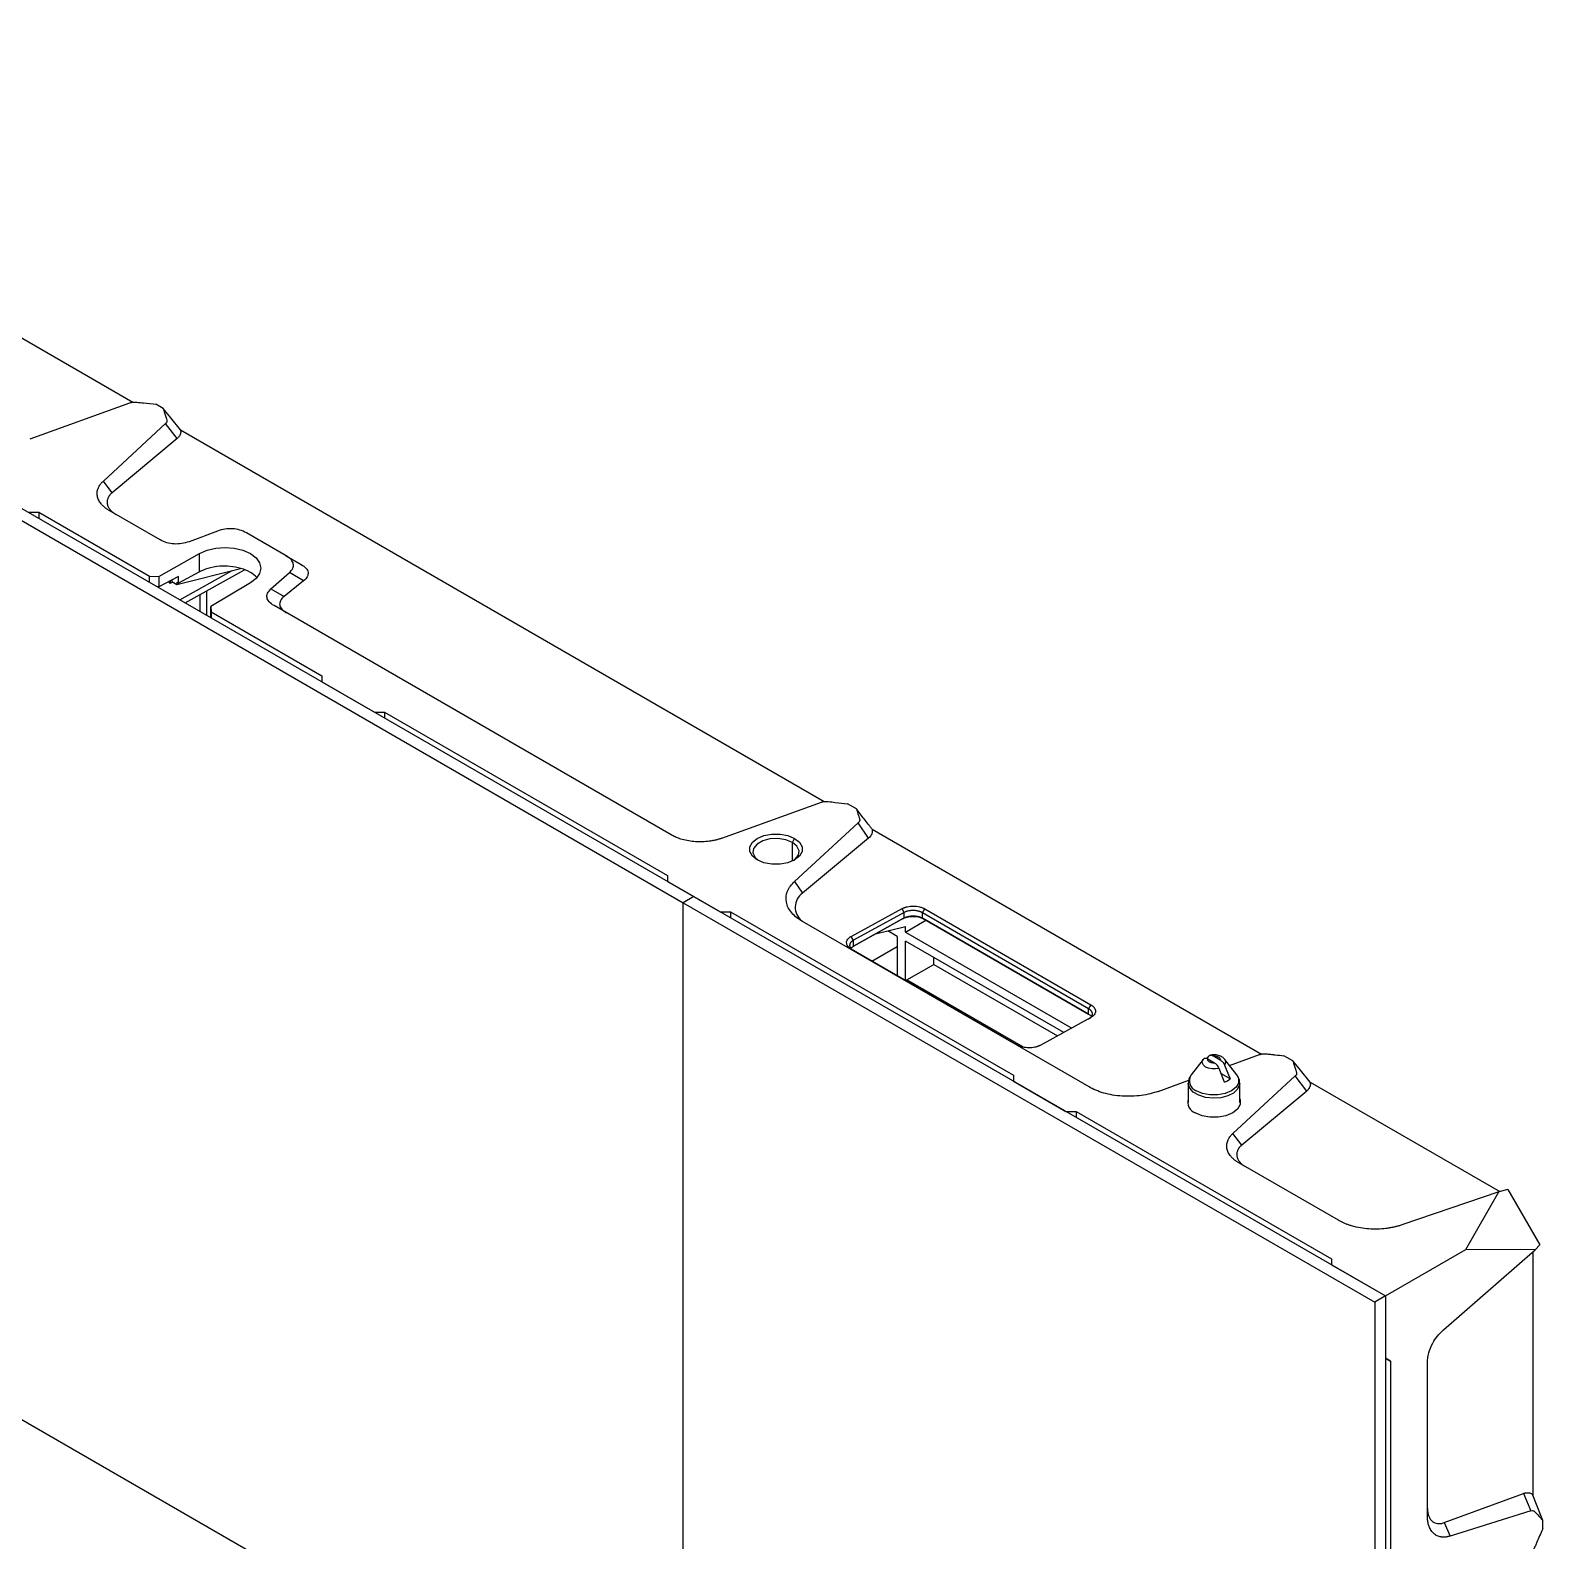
# Model space of a CAD drawing. Header units: millimetres. Extents: x 9226 to 36041, y 16031 to 21779.
# Drawn here: x 11084.9 to 11316.8, y 17580.6 to 17812.2 of the extents above; entities that cross this region are included whole.
import ezdxf

# ---------------------------------------------------------------- set-up
doc = ezdxf.new("R2010")
doc.units = ezdxf.units.MM

msp = doc.modelspace()

# ---------------------------------------------------------------- linework, layer by layer
at = {"color": 7, "linetype": 'Continuous', "lineweight": -3}
for p, q in [((11001.851, 17812.188), (11100.6, 17755.181)), ((11084.887, 17749.559), (11100.147, 17755.075)), ((11105.271, 17754.212), (11104.157, 17754.855)), ((11105.652, 17751.897), (11096.097, 17743.088)), ((11107.399, 17749.583), (11105.652, 17751.897)), ((11107.399, 17749.583), (11097.451, 17741.293)), ((11107.917, 17750.957), (11206.666, 17693.95)), ((11097.451, 17741.293), (11096.097, 17743.088)), ((11080.602, 17740.614), (11186.668, 17679.383)), ((11078.975, 17739.675), (11185.041, 17678.444)), ((11084.632, 17738.287), (11086.188, 17738.287)), ((11086.188, 17738.287), (11103.18, 17728.477)), ((11086.188, 17738.287), (11086.188, 17737.389)), ((11104.828, 17734.057), (11096.982, 17738.587)), ((11113.612, 17735.412), (11109.244, 17733.785)), ((11124.153, 17731.604), (11118.028, 17735.14)), ((11104.606, 17728.47), (11110.866, 17731.96)), ((11110.866, 17729.163), (11110.866, 17731.96)), ((11124.153, 17731.604), (11126.436, 17730.286)), ((11107.363, 17727.219), (11117.154, 17729.699)), ((11110.866, 17729.163), (11107.628, 17727.422)), ((11108.63, 17724.433), (11117.765, 17729.45)), ((11121.807, 17726.533), (11124.624, 17729.055)), ((11126.811, 17727.792), (11124.624, 17729.055)), ((11103.18, 17728.477), (11104.606, 17728.47)), ((11103.18, 17727.579), (11103.18, 17728.477)), ((11104.606, 17726.845), (11104.446, 17726.848)), ((11104.606, 17728.47), (11104.606, 17726.845)), ((11107.628, 17728.44), (11104.606, 17726.845)), ((11106.353, 17727.767), (11106.353, 17727.386)), ((11106.716, 17727.592), (11106.353, 17727.386)), ((11106.56, 17727.876), (11106.59, 17727.858)), ((11106.59, 17727.858), (11106.59, 17727.664)), ((11106.59, 17727.664), (11107.363, 17727.219)), ((11107.363, 17727.576), (11107.363, 17727.219)), ((11107.363, 17727.576), (11107.628, 17727.422)), ((11107.628, 17727.422), (11107.628, 17728.44)), ((11111.969, 17722.505), (11111.969, 17726.267)), ((11118.644, 17727.469), (11112.599, 17723.856)), ((11121.807, 17726.533), (11123.819, 17725.371)), ((11126.811, 17727.792), (11123.819, 17725.371)), ((11110.893, 17725.677), (11110.893, 17723.126)), ((11183.156, 17688.839), (11122.278, 17723.984)), ((11112.599, 17722.304), (11112.459, 17722.223)), ((11112.599, 17723.856), (11112.612, 17723.033)), ((11112.599, 17722.231), (11112.599, 17723.856)), ((11112.601, 17722.141), (11112.599, 17722.231)), ((11112.612, 17723.033), (11129.604, 17713.223)), ((11112.612, 17723.033), (11112.612, 17722.134)), ((11129.604, 17713.223), (11129.604, 17712.325)), ((11129.604, 17712.325), (11137.665, 17707.672)), ((11137.665, 17707.672), (11139.221, 17707.672)), ((11139.221, 17707.672), (11182.637, 17682.608)), ((11139.221, 17707.672), (11139.221, 17706.773)), ((11190.953, 17688.328), (11206.213, 17693.845)), ((11211.583, 17692.839), (11210.223, 17693.624)), ((11211.88, 17690.678), (11202.105, 17681.697)), ((11213.465, 17688.353), (11211.88, 17690.678)), ((11213.981, 17689.727), (11273.717, 17655.243)), ((11201.764, 17687.69), (11202.118, 17688.302)), ((11213.465, 17688.353), (11203.327, 17679.904)), ((11182.637, 17682.608), (11182.637, 17681.71)), ((11182.637, 17681.71), (11190.698, 17677.056)), ((11202.105, 17681.697), (11203.327, 17679.904)), ((11186.668, 17679.383), (11185.041, 17678.444)), ((11185.041, 17678.444), (11291.107, 17617.214)), ((11185.041, 17540.653), (11185.041, 17678.444)), ((11186.668, 17679.383), (11292.734, 17618.152)), ((11190.698, 17677.056), (11192.254, 17677.056)), ((11192.254, 17677.056), (11235.67, 17651.993)), ((11192.254, 17677.056), (11192.254, 17676.158)), ((11247.26, 17650.203), (11203.295, 17675.583)), ((11210.807, 17673.284), (11218.585, 17677.539)), ((11218.539, 17675.898), (11211.131, 17671.771)), ((11218.912, 17676.943), (11211.133, 17672.688)), ((11211.133, 17671.773), (11218.912, 17676.106)), ((11218.912, 17676.106), (11218.912, 17676.943)), ((11219.12, 17673.928), (11222.259, 17675.771)), ((11247.196, 17662.194), (11221.74, 17676.89)), ((11221.74, 17676.07), (11221.74, 17676.89)), ((11221.74, 17676.07), (11247.196, 17661.375)), ((11222.085, 17677.487), (11247.54, 17662.791)), ((11247.196, 17661.375), (11222.1, 17675.863)), ((11214.497, 17673.646), (11219.12, 17674.818)), ((11217.854, 17673.283), (11216.392, 17674.127)), ((11217.854, 17673.283), (11217.854, 17667.249)), ((11219.12, 17673.928), (11219.12, 17674.818)), ((11219.12, 17673.928), (11244.603, 17659.217)), ((11236.263, 17656.622), (11210.807, 17671.317)), ((11211.133, 17671.773), (11211.133, 17672.688)), ((11213.957, 17669.499), (11217.854, 17671.749)), ((11243.379, 17658.547), (11219.12, 17672.552)), ((11219.12, 17666.518), (11219.12, 17672.552)), ((11219.336, 17666.604), (11223.437, 17668.971)), ((11223.437, 17668.971), (11223.437, 17670.06)), ((11223.437, 17668.971), (11242.411, 17658.018)), ((11219.336, 17666.393), (11219.336, 17666.604)), ((11237.198, 17656.292), (11219.336, 17666.604)), ((11247.196, 17661.375), (11247.196, 17662.194)), ((11247.54, 17660.824), (11239.762, 17656.569)), ((11264.773, 17654.421), (11262.946, 17652.061)), ((11264.773, 17654.421), (11264.795, 17654.448)), ((11265.33, 17654.513), (11265.643, 17654.937)), ((11266.524, 17653.858), (11265.486, 17654.457)), ((11266.335, 17654.946), (11267.372, 17654.347)), ((11269.913, 17652.061), (11268.085, 17654.421)), ((11268.807, 17653.489), (11273.408, 17655.159)), ((11278.512, 17654.202), (11277.152, 17654.987)), ((11264.67, 17654.226), (11264.643, 17654.182)), ((11268.061, 17650.929), (11267.215, 17653.05)), ((11268.909, 17651.419), (11267.554, 17652.201)), ((11268.064, 17653.54), (11268.909, 17651.419)), ((11235.67, 17651.993), (11235.67, 17651.094)), ((11235.67, 17651.094), (11243.731, 17646.441)), ((11257.852, 17649.515), (11262.56, 17651.223)), ((11262.479, 17650.754), (11262.479, 17647.788)), ((11278.894, 17651.887), (11269.338, 17643.078)), ((11270.379, 17647.788), (11270.379, 17650.754)), ((11280.64, 17649.573), (11278.894, 17651.887)), ((11281.158, 17650.947), (11310.239, 17634.159)), ((11280.64, 17649.573), (11270.692, 17641.283)), ((11243.731, 17646.441), (11245.287, 17646.441)), ((11245.287, 17646.441), (11284.46, 17623.826)), ((11245.287, 17646.441), (11245.287, 17645.543)), ((11270.692, 17641.283), (11269.338, 17643.078)), ((11285.497, 17629.759), (11270.223, 17638.577)), ((11310.136, 17634.133), (11295.253, 17629.054)), ((11305.037, 17625.255), (11310.136, 17634.133)), ((11311.504, 17634.479), (11310.136, 17634.133)), ((11311.504, 17634.479), (11316.403, 17625.994)), ((11292.734, 17618.152), (11305.037, 17625.255)), ((11301.609, 17612.949), (11315.66, 17625.229)), ((11315.66, 17625.229), (11305.037, 17625.255)), ((11315.35, 17624.959), (11315.35, 17587.642)), ((11315.66, 17625.229), (11316.403, 17625.994)), ((11284.46, 17623.826), (11284.46, 17622.928)), ((11284.46, 17622.928), (11292.734, 17618.152)), ((11292.734, 17618.152), (11291.107, 17617.214)), ((11292.734, 17618.152), (11292.734, 17480.361)), ((11292.734, 17618.152), (11292.734, 17608.599)), ((11291.107, 17617.214), (11291.107, 17479.422)), ((11292.734, 17608.599), (11293.511, 17608.15)), ((11293.511, 17608.15), (11292.734, 17608.599)), ((11293.511, 17608.15), (11293.511, 17554.748)), ((11299.168, 17584.36), (11299.168, 17607.905)), ((11078.975, 17601.883), (11185.041, 17540.653)), ((11301.747, 17583.412), (11313.901, 17587.88)), ((11313.901, 17587.88), (11315.032, 17585.211)), ((11315.032, 17585.211), (11302.624, 17581.342)), ((11301.747, 17583.412), (11302.624, 17581.342)), ((11316.846, 17582.436), (11316.846, 17583.723))]:
    msp.add_line(p, q, dxfattribs=at)
at = {"color": 8, "linetype": 'Continuous', "lineweight": -3}
for p, q in [((11107.827, 17724.897), (11115.849, 17729.369)), ((11201.764, 17684.814), (11201.764, 17687.69))]:
    msp.add_line(p, q, dxfattribs=at)
at = {"color": 7, "linetype": 'Continuous', "lineweight": -3, "flags": 128}
for points in [[(11107.917, 17750.957), (11106.435, 17752.78), (11105.271, 17754.212)], [(11110.866, 17731.96), (11112.005, 17732.464), (11113.331, 17732.781), (11114.755, 17732.89), (11116.178, 17732.781), (11117.505, 17732.464), (11118.644, 17731.96), (11119.518, 17731.302), (11120.067, 17730.536), (11120.255, 17729.715), (11120.067, 17728.893), (11119.518, 17728.127), (11118.644, 17727.469)], [(11106.353, 17727.386), (11106.188, 17727.547), (11106.094, 17727.63)], [(11196.39, 17684.996), (11195.645, 17685.588), (11195.254, 17686.283), (11195.254, 17687.015), (11195.645, 17687.71), (11196.39, 17688.302), (11197.415, 17688.732), (11198.621, 17688.958), (11199.888, 17688.958), (11201.093, 17688.732), (11202.118, 17688.302)], [(11201.764, 17687.69), (11200.754, 17688.098), (11199.563, 17688.282), (11198.335, 17688.22), (11197.218, 17687.92), (11196.346, 17687.416), (11195.825, 17686.771), (11195.718, 17686.062), (11196.037, 17685.375), (11196.578, 17684.894)], [(11202.118, 17688.302), (11202.863, 17687.71), (11203.254, 17687.015), (11203.254, 17686.283), (11202.863, 17685.588), (11202.118, 17684.996), (11201.093, 17684.566), (11199.888, 17684.34), (11198.621, 17684.34), (11197.415, 17684.566), (11196.39, 17684.996)], [(11201.93, 17684.894), (11202.162, 17685.065), (11202.683, 17685.71), (11202.791, 17686.419), (11202.471, 17687.107), (11201.764, 17687.69)], [(11218.539, 17675.898), (11218.748, 17676.015), (11218.912, 17676.106)], [(11218.912, 17676.943), (11218.729, 17677.277), (11218.585, 17677.539)], [(11221.74, 17676.89), (11221.933, 17677.224), (11222.085, 17677.487)], [(11222.1, 17675.863), (11221.898, 17675.979), (11221.74, 17676.07)], [(11211.133, 17672.688), (11210.951, 17673.022), (11210.807, 17673.284)], [(11247.54, 17662.791), (11247.347, 17662.457), (11247.196, 17662.194)], [(11269.913, 17652.061), (11270.204, 17651.487), (11270.193, 17650.798), (11269.813, 17650.144), (11269.103, 17649.59), (11268.131, 17649.19), (11266.992, 17648.983), (11265.798, 17648.989), (11264.666, 17649.208), (11263.707, 17649.618)], [(11281.158, 17650.947), (11279.676, 17652.77), (11278.512, 17654.202)], [(11270.379, 17648.386), (11270.429, 17648.235), (11270.429, 17647.504), (11270.038, 17646.808), (11269.293, 17646.216), (11268.268, 17645.786), (11267.063, 17645.56), (11265.796, 17645.56), (11264.591, 17645.786), (11263.565, 17646.216)], [(11316.846, 17583.723), (11316.008, 17585.918), (11315.35, 17587.642)]]:
    msp.add_lwpolyline(points, dxfattribs=at)
at = {"color": 8, "linetype": 'Continuous', "lineweight": -3, "flags": 128}
for points in [[(11267.215, 17653.05), (11266.682, 17652.957), (11266.125, 17652.961), (11265.596, 17653.063), (11265.147, 17653.253), (11264.818, 17653.513), (11264.641, 17653.818), (11264.633, 17654.14), (11264.773, 17654.421)], [(11270.379, 17650.715), (11270.354, 17650.498), (11270.05, 17649.842), (11269.423, 17649.266), (11268.531, 17648.823), (11267.452, 17648.551), (11266.282, 17648.475), (11265.125, 17648.601), (11264.084, 17648.919), (11263.251, 17649.4), (11262.701, 17650.001), (11262.482, 17650.668), (11262.479, 17650.757)]]:
    msp.add_lwpolyline(points, dxfattribs=at)
at = {"color": 7, "linetype": 'Continuous', "lineweight": -3}
for centre, radius, start, end in [((11204.857, 17677.74), 2.65, 125.26176, 231.37903), ((11264.247, 17651.127), 1.602, 144.3291, 250.27777), ((11267.115, 17653.548), 2.784, 289.86425, 310.13038), ((11264.157, 17647.87), 1.756, 162.8938, 250.29711)]:
    msp.add_arc(centre, radius, start, end, dxfattribs=at)
at = {"color": 8, "linetype": 'Continuous', "lineweight": -3}
msp.add_arc((11267.575, 17653.993), 0.666, 317.19496, 40.04752, dxfattribs=at)
at = {"color": 7, "linetype": 'Continuous', "lineweight": -3}
for points, knots in [([(11100.147, 17755.075), (11100.303, 17755.131), (11100.48, 17755.168), (11100.754, 17755.191), (11100.847, 17755.194), (11101.032, 17755.189), (11101.124, 17755.179), (11101.579, 17755.13), (11102.634, 17755.018), (11103.577, 17754.917), (11104.157, 17754.855)], [0, 0, 0, 0, 0.125, 0.125, 0.1875, 0.1875, 0.25, 0.25, 0.5, 1, 1, 1, 1]), ([(11105.271, 17754.212), (11105.344, 17753.987), (11105.481, 17753.563), (11105.658, 17753.024), (11105.794, 17752.598), (11105.88, 17752.346), (11105.841, 17752.186), (11105.829, 17752.118), (11105.8, 17752.056), (11105.761, 17752.014), (11105.712, 17751.955), (11105.676, 17751.92), (11105.652, 17751.897)], [0, 0, 0, 0, 0.289629, 0.546849, 0.6914899, 0.839411, 0.8686776, 0.8977948, 0.9162387, 0.9485969, 0.9657607, 1, 1, 1, 1]), ([(11107.917, 17750.957), (11107.926, 17750.923), (11107.945, 17750.856), (11107.96, 17750.754), (11107.966, 17750.651), (11107.962, 17750.549), (11107.948, 17750.446), (11107.924, 17750.343), (11107.882, 17750.215), (11107.813, 17750.064), (11107.703, 17749.895), (11107.568, 17749.733), (11107.455, 17749.633), (11107.399, 17749.583)], [0, 0, 0, 0, 0.0707591, 0.1413361, 0.2119424, 0.2827893, 0.3540861, 0.4260378, 0.4988442, 0.6260874, 0.751275, 0.8755299, 1, 1, 1, 1]), ([(11096.982, 17738.587), (11096.927, 17738.619), (11096.817, 17738.684), (11096.66, 17738.786), (11096.51, 17738.89), (11096.367, 17738.997), (11096.231, 17739.108), (11096.103, 17739.221), (11095.982, 17739.337), (11095.867, 17739.457), (11095.637, 17739.719), (11095.354, 17740.144), (11095.148, 17740.746), (11095.115, 17741.359), (11095.235, 17741.845), (11095.396, 17742.201), (11095.53, 17742.432), (11095.692, 17742.658), (11095.878, 17742.878), (11096.024, 17743.018), (11096.097, 17743.088)], [0, 0, 0, 0, 0.0279561, 0.0557813, 0.0835141, 0.1111935, 0.1388588, 0.1665491, 0.1943037, 0.2221614, 0.2501607, 0.375032, 0.5000082, 0.6248422, 0.7498408, 0.8000855, 0.849995, 0.8997977, 0.9497234, 1, 1, 1, 1]), ([(11097.451, 17741.293), (11097.415, 17741.262), (11097.343, 17741.2), (11097.243, 17741.104), (11097.151, 17741.006), (11097.067, 17740.905), (11096.991, 17740.803), (11096.923, 17740.698), (11096.862, 17740.591), (11096.758, 17740.374), (11096.662, 17740.04), (11096.674, 17739.589), (11096.822, 17739.143), (11097.058, 17738.787), (11097.307, 17738.517), (11097.523, 17738.324), (11097.766, 17738.141), (11097.95, 17738.03), (11098.043, 17737.974)], [0, 0, 0, 0, 0.0313692, 0.0626035, 0.0937606, 0.1248988, 0.1560763, 0.1873514, 0.2187814, 0.2504233, 0.3754904, 0.5002025, 0.6246838, 0.7497704, 0.8126763, 0.87504, 0.9373258, 1, 1, 1, 1]), ([(11118.028, 17735.14), (11117.727, 17735.314), (11117.393, 17735.459), (11116.678, 17735.671), (11116.298, 17735.738), (11115.522, 17735.786), (11115.126, 17735.767), (11114.35, 17735.646), (11113.97, 17735.545), (11113.612, 17735.412)], [0, 0, 0, 0, 0.25, 0.25, 0.5, 0.5, 0.75, 0.75, 1, 1, 1, 1]), ([(11109.244, 17733.785), (11108.886, 17733.652), (11108.506, 17733.551), (11107.73, 17733.431), (11107.334, 17733.411), (11106.558, 17733.459), (11106.178, 17733.526), (11105.463, 17733.739), (11105.129, 17733.883), (11104.828, 17734.057)], [0, 0, 0, 0, 0.25, 0.25, 0.5, 0.5, 0.75, 0.75, 1, 1, 1, 1]), ([(11124.624, 17729.055), (11124.855, 17729.262), (11125.03, 17729.481), (11125.238, 17729.929), (11125.272, 17730.157), (11125.189, 17730.606), (11125.073, 17730.825), (11124.705, 17731.237), (11124.454, 17731.43), (11124.153, 17731.604)], [0, 0, 0, 0, 0.25, 0.25, 0.5, 0.5, 0.75, 0.75, 1, 1, 1, 1]), ([(11119.642, 17728.282), (11119.339, 17728.564), (11118.717, 17729.143), (11117.236, 17729.734), (11115.597, 17730.041), (11113.832, 17730.055), (11112.166, 17729.774), (11111.264, 17729.35), (11110.866, 17729.163)], [0, 0, 0, 0, 0.1664163, 0.341627, 0.5078512, 0.6585839, 0.8492562, 1, 1, 1, 1]), ([(11126.436, 17730.286), (11126.737, 17730.112), (11126.986, 17729.92), (11127.345, 17729.513), (11127.455, 17729.297), (11127.521, 17728.859), (11127.477, 17728.636), (11127.245, 17728.202), (11127.056, 17727.99), (11126.811, 17727.792)], [0, 0, 0, 0, 0.25, 0.25, 0.5, 0.5, 0.75, 0.75, 1, 1, 1, 1]), ([(11122.278, 17723.984), (11121.976, 17724.158), (11121.725, 17724.351), (11121.358, 17724.763), (11121.241, 17724.983), (11121.158, 17725.431), (11121.192, 17725.659), (11121.401, 17726.107), (11121.576, 17726.327), (11121.807, 17726.533)], [0, 0, 0, 0, 0.25, 0.25, 0.5, 0.5, 0.75, 0.75, 1, 1, 1, 1]), ([(11123.819, 17725.371), (11123.574, 17725.173), (11123.386, 17724.961), (11123.153, 17724.527), (11123.109, 17724.305), (11123.175, 17723.866), (11123.285, 17723.65), (11123.644, 17723.243), (11123.893, 17723.051), (11124.195, 17722.877)], [0, 0, 0, 0, 0.25, 0.25, 0.5, 0.5, 0.75, 0.75, 1, 1, 1, 1]), ([(11206.213, 17693.845), (11206.369, 17693.901), (11206.546, 17693.937), (11206.82, 17693.961), (11206.913, 17693.963), (11207.098, 17693.958), (11207.19, 17693.948), (11207.645, 17693.9), (11208.7, 17693.787), (11209.643, 17693.686), (11210.223, 17693.624)], [0, 0, 0, 0, 0.125, 0.125, 0.1875, 0.1875, 0.25, 0.25, 0.5, 1, 1, 1, 1]), ([(11211.583, 17692.839), (11211.662, 17692.589), (11211.742, 17692.337), (11211.861, 17691.962), (11211.901, 17691.837), (11211.961, 17691.649), (11211.981, 17691.586), (11212.021, 17691.46), (11212.042, 17691.394), (11212.074, 17691.29), (11212.085, 17691.249), (11212.094, 17691.206), (11212.096, 17691.195), (11212.099, 17691.179), (11212.1, 17691.163), (11212.103, 17691.095), (11212.096, 17691.039), (11212.047, 17690.872), (11211.98, 17690.77), (11211.88, 17690.678)], [0, 0, 0, 0, 0.25, 0.25, 0.375, 0.375, 0.4375, 0.4375, 0.5, 0.5, 0.5625, 0.5625, 0.59375, 0.59375, 0.625, 0.625, 0.75, 0.75, 1, 1, 1, 1]), ([(11213.981, 17689.727), (11213.883, 17689.858), (11213.783, 17689.987), (11213.583, 17690.246), (11213.483, 17690.376), (11213.182, 17690.765), (11212.983, 17691.024), (11212.383, 17691.802), (11211.983, 17692.321), (11211.583, 17692.839)], [0, 0, 0, 0, 0.125, 0.125, 0.25, 0.25, 0.5, 0.5, 1, 1, 1, 1]), ([(11213.981, 17689.727), (11213.998, 17689.667), (11214.012, 17689.607), (11214.03, 17689.487), (11214.032, 17689.427), (11214.026, 17689.247), (11214.001, 17689.127), (11213.869, 17688.774), (11213.704, 17688.552), (11213.465, 17688.353)], [0, 0, 0, 0, 0.125, 0.125, 0.25, 0.25, 0.5, 0.5, 1, 1, 1, 1]), ([(11190.953, 17688.328), (11190.886, 17688.304), (11190.752, 17688.257), (11190.545, 17688.192), (11190.336, 17688.131), (11190.122, 17688.074), (11189.906, 17688.023), (11189.685, 17687.976), (11189.462, 17687.934), (11189.235, 17687.896), (11188.74, 17687.826), (11187.959, 17687.762), (11186.897, 17687.781), (11185.855, 17687.899), (11185.06, 17688.076), (11184.497, 17688.246), (11184.136, 17688.374), (11183.792, 17688.515), (11183.462, 17688.669), (11183.259, 17688.782), (11183.156, 17688.839)], [0, 0, 0, 0, 0.027944, 0.0557601, 0.0834869, 0.1111636, 0.1388295, 0.1665238, 0.1942858, 0.2221545, 0.2501682, 0.3750481, 0.5000251, 0.6248208, 0.7498149, 0.8000557, 0.8499661, 0.8997743, 0.9497097, 1, 1, 1, 1]), ([(11203.295, 17675.583), (11202.667, 17675.945), (11202.104, 17676.386), (11201.248, 17677.388), (11200.958, 17677.947), (11200.736, 17679.091), (11200.803, 17679.674), (11201.252, 17680.76), (11201.632, 17681.263), (11202.105, 17681.697)], [0, 0, 0, 0, 0.25, 0.25, 0.5, 0.5, 0.75, 0.75, 1, 1, 1, 1]), ([(11218.585, 17677.539), (11218.624, 17677.56), (11218.701, 17677.6), (11218.826, 17677.655), (11218.957, 17677.706), (11219.094, 17677.752), (11219.239, 17677.792), (11219.487, 17677.852), (11219.851, 17677.91), (11220.334, 17677.929), (11220.818, 17677.895), (11221.208, 17677.821), (11221.503, 17677.739), (11221.713, 17677.666), (11221.909, 17677.583), (11222.026, 17677.519), (11222.085, 17677.487)], [0, 0, 0, 0, 0.0414226, 0.0827214, 0.1240802, 0.165682, 0.2077067, 0.2503288, 0.3760422, 0.5000512, 0.6237435, 0.7495003, 0.8130207, 0.8755356, 0.9376549, 1, 1, 1, 1]), ([(11222.1, 17675.863), (11222.061, 17675.884), (11221.982, 17675.928), (11221.855, 17675.988), (11221.722, 17676.043), (11221.582, 17676.094), (11221.435, 17676.139), (11221.182, 17676.206), (11220.812, 17676.275), (11220.32, 17676.308), (11219.827, 17676.285), (11219.431, 17676.22), (11219.131, 17676.143), (11218.917, 17676.073), (11218.718, 17675.993), (11218.599, 17675.93), (11218.539, 17675.898)], [0, 0, 0, 0, 0.041414, 0.0827037, 0.1240529, 0.1656448, 0.2076594, 0.2502712, 0.375965, 0.4999725, 0.6236755, 0.7494515, 0.8129815, 0.8755081, 0.9376406, 1, 1, 1, 1]), ([(11221.74, 17676.89), (11221.705, 17676.909), (11221.633, 17676.949), (11221.513, 17677.005), (11221.381, 17677.057), (11221.236, 17677.106), (11221.079, 17677.15), (11220.91, 17677.187), (11220.729, 17677.216), (11220.538, 17677.236), (11220.339, 17677.247), (11220.132, 17677.245), (11219.921, 17677.231), (11219.708, 17677.204), (11219.496, 17677.162), (11219.29, 17677.104), (11219.091, 17677.033), (11218.972, 17676.973), (11218.912, 17676.943)], [0, 0, 0, 0, 0.0464851, 0.0951047, 0.1458591, 0.1987486, 0.2537734, 0.3109336, 0.3702295, 0.4316611, 0.4952284, 0.5609314, 0.6287703, 0.6987449, 0.7708553, 0.8451013, 0.9214829, 1, 1, 1, 1]), ([(11218.912, 17676.106), (11218.945, 17676.124), (11219.01, 17676.158), (11219.115, 17676.205), (11219.223, 17676.247), (11219.335, 17676.284), (11219.449, 17676.317), (11219.564, 17676.345), (11219.681, 17676.368), (11219.798, 17676.387), (11219.916, 17676.402), (11220.033, 17676.412), (11220.148, 17676.418), (11220.263, 17676.421), (11220.375, 17676.42), (11220.485, 17676.415), (11220.593, 17676.407), (11220.698, 17676.396), (11220.8, 17676.382), (11220.899, 17676.366), (11220.994, 17676.347), (11221.085, 17676.326), (11221.173, 17676.303), (11221.258, 17676.278), (11221.338, 17676.252), (11221.415, 17676.224), (11221.487, 17676.195), (11221.556, 17676.165), (11221.621, 17676.134), (11221.683, 17676.103), (11221.721, 17676.081), (11221.74, 17676.07)], [0, 0, 0, 0, 0.043584, 0.0865179, 0.1288017, 0.1704354, 0.211419, 0.2517524, 0.2914357, 0.3304689, 0.368852, 0.4065849, 0.4436678, 0.4801005, 0.5158832, 0.5510157, 0.5854982, 0.6193305, 0.6525128, 0.6850451, 0.7169273, 0.7481594, 0.7787415, 0.8086736, 0.8379557, 0.8665879, 0.8945701, 0.9219024, 0.9485848, 0.9746173, 1, 1, 1, 1]), ([(11210.807, 17671.317), (11210.77, 17671.339), (11210.696, 17671.384), (11210.594, 17671.456), (11210.501, 17671.531), (11210.416, 17671.609), (11210.339, 17671.692), (11210.227, 17671.833), (11210.115, 17672.039), (11210.066, 17672.312), (11210.114, 17672.583), (11210.235, 17672.8), (11210.373, 17672.964), (11210.498, 17673.08), (11210.641, 17673.188), (11210.752, 17673.252), (11210.807, 17673.284)], [0, 0, 0, 0, 0.0414085, 0.0826934, 0.1240388, 0.1656279, 0.2076406, 0.2502517, 0.375941, 0.4999416, 0.6236422, 0.7494231, 0.8129603, 0.875494, 0.9376336, 1, 1, 1, 1]), ([(11211.133, 17672.688), (11211.102, 17672.67), (11211.039, 17672.635), (11210.954, 17672.577), (11210.877, 17672.518), (11210.809, 17672.457), (11210.749, 17672.394), (11210.697, 17672.33), (11210.653, 17672.266), (11210.617, 17672.201), (11210.589, 17672.136), (11210.568, 17672.071), (11210.554, 17672.006), (11210.548, 17671.942), (11210.547, 17671.88), (11210.553, 17671.818), (11210.565, 17671.758), (11210.582, 17671.699), (11210.604, 17671.641), (11210.631, 17671.586), (11210.662, 17671.532), (11210.697, 17671.481), (11210.735, 17671.431), (11210.777, 17671.383), (11210.822, 17671.338), (11210.869, 17671.294), (11210.919, 17671.253), (11210.97, 17671.213), (11211.023, 17671.176), (11211.077, 17671.141), (11211.115, 17671.119), (11211.133, 17671.108)], [0, 0, 0, 0, 0.0435902, 0.08652971, 0.12881854, 0.1704567, 0.21144419, 0.25178104, 0.29146724, 0.33050282, 0.36888779, 0.40662217, 0.44370597, 0.48013922, 0.51592194, 0.55105414, 0.58553587, 0.61936713, 0.65254797, 0.68507842, 0.71695851, 0.74818829, 0.77876778, 0.80869704, 0.83797612, 0.86660507, 0.89458394, 0.9219128, 0.94859171, 0.97462075, 1, 1, 1, 1]), ([(11210.741, 17671.445), (11210.769, 17671.484), (11210.86, 17671.608), (11211.023, 17671.706), (11211.133, 17671.773)], [0, 0, 0, 0, 0.3180151, 1, 1, 1, 1]), ([(11247.196, 17660.615), (11247.228, 17660.632), (11247.29, 17660.668), (11247.375, 17660.725), (11247.452, 17660.784), (11247.52, 17660.845), (11247.581, 17660.908), (11247.632, 17660.972), (11247.676, 17661.036), (11247.712, 17661.101), (11247.74, 17661.166), (11247.761, 17661.231), (11247.775, 17661.296), (11247.782, 17661.36), (11247.782, 17661.423), (11247.776, 17661.484), (11247.765, 17661.545), (11247.748, 17661.603), (11247.726, 17661.661), (11247.699, 17661.716), (11247.668, 17661.77), (11247.633, 17661.822), (11247.594, 17661.871), (11247.552, 17661.919), (11247.507, 17661.965), (11247.46, 17662.008), (11247.411, 17662.05), (11247.359, 17662.089), (11247.306, 17662.126), (11247.252, 17662.161), (11247.214, 17662.183), (11247.196, 17662.194)], [0, 0, 0, 0, 0.0435902, 0.0865297, 0.1288185, 0.1704567, 0.2114442, 0.251781, 0.2914672, 0.3305028, 0.3688878, 0.4066222, 0.443706, 0.4801392, 0.5159219, 0.5510541, 0.5855359, 0.6193671, 0.652548, 0.6850784, 0.7169585, 0.7481883, 0.7787678, 0.808697, 0.8379761, 0.8666051, 0.8945839, 0.9219128, 0.9485917, 0.9746208, 1, 1, 1, 1]), ([(11247.196, 17661.375), (11247.341, 17661.285), (11247.535, 17661.166), (11247.604, 17661.013), (11247.621, 17660.975)], [0, 0, 0, 0, 0.7515929, 1, 1, 1, 1]), ([(11247.54, 17662.791), (11247.578, 17662.769), (11247.652, 17662.724), (11247.753, 17662.653), (11247.847, 17662.578), (11247.931, 17662.499), (11248.008, 17662.417), (11248.12, 17662.276), (11248.233, 17662.069), (11248.281, 17661.797), (11248.233, 17661.525), (11248.113, 17661.308), (11247.974, 17661.144), (11247.85, 17661.028), (11247.707, 17660.92), (11247.596, 17660.856), (11247.54, 17660.824)], [0, 0, 0, 0, 0.04140846, 0.08269338, 0.12403878, 0.16562785, 0.20764062, 0.25025173, 0.37594096, 0.49994156, 0.62364223, 0.74942308, 0.81296025, 0.87549399, 0.93763361, 1, 1, 1, 1]), ([(11239.762, 17656.569), (11239.724, 17656.549), (11239.647, 17656.508), (11239.522, 17656.453), (11239.391, 17656.402), (11239.253, 17656.357), (11239.109, 17656.316), (11238.861, 17656.257), (11238.497, 17656.199), (11238.013, 17656.179), (11237.529, 17656.213), (11237.139, 17656.287), (11236.844, 17656.369), (11236.635, 17656.442), (11236.439, 17656.526), (11236.321, 17656.59), (11236.263, 17656.622)], [0, 0, 0, 0, 0.04142262, 0.08272142, 0.12408021, 0.16568203, 0.20770672, 0.25032878, 0.37604218, 0.5000512, 0.62374355, 0.74950028, 0.8130207, 0.8755356, 0.93765488, 1, 1, 1, 1]), ([(11264.954, 17654.591), (11264.892, 17654.532), (11264.777, 17654.419), (11264.704, 17654.288), (11264.67, 17654.226)], [0, 0, 0, 0, 0.5309052, 1, 1, 1, 1]), ([(11265.486, 17654.457), (11265.365, 17654.513), (11265.161, 17654.608), (11264.924, 17654.575), (11264.835, 17654.487), (11264.795, 17654.448)], [0, 0, 0, 0, 0.4450055, 0.7507299, 1, 1, 1, 1]), ([(11266.524, 17653.858), (11266.454, 17653.856), (11266.314, 17653.853), (11266.108, 17653.883), (11265.918, 17653.935), (11265.754, 17654.012), (11265.621, 17654.107), (11265.53, 17654.217), (11265.478, 17654.335), (11265.483, 17654.416), (11265.486, 17654.457)], [0, 0, 0, 0, 0.1249229, 0.2500008, 0.3748376, 0.4999949, 0.6248348, 0.7499979, 0.8749184, 1, 1, 1, 1]), ([(11265.643, 17654.937), (11265.692, 17654.983), (11265.79, 17655.075), (11266.01, 17655.085), (11266.198, 17655.022), (11266.308, 17654.961), (11266.335, 17654.946)], [0, 0, 0, 0, 0.2959962, 0.5914517, 0.9026308, 1, 1, 1, 1]), ([(11268.093, 17654.411), (11267.971, 17654.54), (11267.709, 17654.818), (11267.216, 17655.026), (11266.76, 17655.118), (11266.336, 17655.149), (11266.054, 17655.093), (11265.884, 17655.06)], [0, 0, 0, 0, 0.2320622, 0.5025345, 0.6454063, 0.787435, 1, 1, 1, 1]), ([(11266.335, 17654.946), (11266.405, 17654.948), (11266.545, 17654.951), (11266.75, 17654.921), (11266.94, 17654.869), (11267.105, 17654.792), (11267.237, 17654.697), (11267.328, 17654.587), (11267.38, 17654.469), (11267.375, 17654.388), (11267.372, 17654.347)], [0, 0, 0, 0, 0.1249164, 0.249994, 0.3748307, 0.4999966, 0.6248363, 0.7499908, 0.8749186, 1, 1, 1, 1]), ([(11273.408, 17655.159), (11273.442, 17655.17), (11273.509, 17655.193), (11273.612, 17655.221), (11273.712, 17655.243), (11273.808, 17655.259), (11273.899, 17655.272), (11273.983, 17655.28), (11274.06, 17655.285), (11274.129, 17655.288), (11274.191, 17655.289), (11274.242, 17655.288), (11274.283, 17655.287), (11274.335, 17655.284), (11274.434, 17655.277), (11274.623, 17655.258), (11274.909, 17655.227), (11275.321, 17655.183), (11276.077, 17655.102), (11276.707, 17655.034), (11277.152, 17654.987)], [0, 0, 0, 0, 0.0310903, 0.0607072, 0.0886723, 0.1148492, 0.1391415, 0.1614878, 0.1817905, 0.1998698, 0.2158807, 0.2303197, 0.239612, 0.2480074, 0.2709001, 0.3179023, 0.3979784, 0.4985347, 0.6456164, 1, 1, 1, 1]), ([(11262.997, 17652.097), (11262.896, 17651.967), (11262.651, 17651.652), (11262.474, 17651.174), (11262.504, 17650.852), (11262.513, 17650.761)], [0, 0, 0, 0, 0.3352324, 0.8128654, 1, 1, 1, 1]), ([(11267.215, 17653.05), (11267.166, 17653.152), (11267.069, 17653.357), (11266.848, 17653.621), (11266.66, 17653.776), (11266.55, 17653.842), (11266.524, 17653.858)], [0, 0, 0, 0, 0.2960001, 0.5914594, 0.9026425, 1, 1, 1, 1]), ([(11267.372, 17654.347), (11267.493, 17654.264), (11267.697, 17654.124), (11267.934, 17653.817), (11268.024, 17653.626), (11268.064, 17653.54)], [0, 0, 0, 0, 0.4449972, 0.7507357, 1, 1, 1, 1]), ([(11270.348, 17650.701), (11270.35, 17650.878), (11270.353, 17651.309), (11270.136, 17651.809), (11269.891, 17652.061), (11269.827, 17652.126)], [0, 0, 0, 0, 0.3400542, 0.8292725, 1, 1, 1, 1]), ([(11278.512, 17654.202), (11278.585, 17653.977), (11278.722, 17653.553), (11278.899, 17653.014), (11279.035, 17652.588), (11279.121, 17652.336), (11279.083, 17652.176), (11279.07, 17652.108), (11279.041, 17652.046), (11279.002, 17652.004), (11278.953, 17651.945), (11278.917, 17651.91), (11278.894, 17651.887)], [0, 0, 0, 0, 0.289629, 0.546849, 0.6914899, 0.839411, 0.8686776, 0.8977948, 0.9162387, 0.9485969, 0.9657607, 1, 1, 1, 1]), ([(11257.852, 17649.515), (11257.099, 17649.242), (11256.228, 17649.023), (11254.346, 17648.764), (11253.337, 17648.725), (11251.355, 17648.853), (11250.387, 17649.02), (11248.652, 17649.515), (11247.888, 17649.84), (11247.26, 17650.203)], [0, 0, 0, 0, 0.25, 0.25, 0.5, 0.5, 0.75, 0.75, 1, 1, 1, 1]), ([(11281.158, 17650.947), (11281.167, 17650.913), (11281.186, 17650.846), (11281.201, 17650.744), (11281.207, 17650.641), (11281.203, 17650.539), (11281.189, 17650.436), (11281.166, 17650.333), (11281.124, 17650.205), (11281.054, 17650.054), (11280.945, 17649.885), (11280.809, 17649.723), (11280.696, 17649.623), (11280.64, 17649.573)], [0, 0, 0, 0, 0.0707591, 0.1413361, 0.2119424, 0.2827893, 0.3540861, 0.4260378, 0.4988442, 0.6260874, 0.751275, 0.8755299, 1, 1, 1, 1]), ([(11270.223, 17638.577), (11270.168, 17638.609), (11270.058, 17638.674), (11269.901, 17638.776), (11269.751, 17638.88), (11269.608, 17638.987), (11269.472, 17639.098), (11269.344, 17639.211), (11269.223, 17639.327), (11269.109, 17639.447), (11268.879, 17639.709), (11268.596, 17640.134), (11268.389, 17640.736), (11268.356, 17641.349), (11268.476, 17641.836), (11268.637, 17642.191), (11268.771, 17642.422), (11268.933, 17642.648), (11269.119, 17642.868), (11269.265, 17643.008), (11269.338, 17643.078)], [0, 0, 0, 0, 0.0279561, 0.0557813, 0.0835141, 0.1111935, 0.1388588, 0.1665491, 0.1943037, 0.2221614, 0.2501607, 0.375032, 0.5000082, 0.6248422, 0.7498408, 0.8000855, 0.849995, 0.8997977, 0.9497234, 1, 1, 1, 1]), ([(11270.692, 17641.283), (11270.656, 17641.252), (11270.584, 17641.19), (11270.484, 17641.094), (11270.393, 17640.996), (11270.309, 17640.895), (11270.232, 17640.793), (11270.164, 17640.688), (11270.103, 17640.581), (11269.999, 17640.364), (11269.903, 17640.03), (11269.916, 17639.579), (11270.063, 17639.133), (11270.299, 17638.777), (11270.548, 17638.507), (11270.764, 17638.314), (11271.008, 17638.131), (11271.192, 17638.02), (11271.284, 17637.964)], [0, 0, 0, 0, 0.0313692, 0.0626035, 0.0937606, 0.1248988, 0.1560763, 0.1873514, 0.2187814, 0.2504233, 0.3754904, 0.5002025, 0.6246838, 0.7497704, 0.8126763, 0.87504, 0.9373258, 1, 1, 1, 1]), ([(11295.253, 17629.054), (11295.167, 17629.025), (11294.996, 17628.968), (11294.734, 17628.89), (11294.468, 17628.817), (11294.199, 17628.749), (11293.925, 17628.688), (11293.648, 17628.632), (11293.367, 17628.583), (11293.082, 17628.538), (11292.462, 17628.456), (11291.487, 17628.384), (11290.164, 17628.415), (11288.867, 17628.572), (11287.878, 17628.797), (11287.175, 17629.013), (11286.723, 17629.174), (11286.293, 17629.352), (11285.881, 17629.546), (11285.626, 17629.688), (11285.497, 17629.759)], [0, 0, 0, 0, 0.02803682, 0.05593566, 0.08373273, 0.11146463, 0.13916823, 0.1668805, 0.1946384, 0.22247868, 0.25043778, 0.37520852, 0.49959254, 0.62398522, 0.74917235, 0.79954782, 0.84959901, 0.89954483, 0.94960556, 1, 1, 1, 1]), ([(11299.168, 17607.905), (11299.203, 17608.401), (11299.27, 17609.371), (11299.874, 17610.851), (11300.693, 17612.072), (11301.299, 17612.652), (11301.609, 17612.949)], [0, 0, 0, 0, 0.285212, 0.5575783, 0.7740111, 1, 1, 1, 1]), ([(11313.901, 17587.88), (11313.942, 17587.894), (11314.023, 17587.923), (11314.143, 17587.954), (11314.261, 17587.977), (11314.377, 17587.99), (11314.491, 17587.995), (11314.603, 17587.991), (11314.74, 17587.974), (11314.897, 17587.937), (11315.065, 17587.866), (11315.218, 17587.77), (11315.306, 17587.685), (11315.35, 17587.642)], [0, 0, 0, 0, 0.0706265, 0.1411173, 0.2116847, 0.2825402, 0.3538929, 0.4259475, 0.4989028, 0.6263685, 0.7516211, 0.8757814, 1, 1, 1, 1]), ([(11299.168, 17585.584), (11299.169, 17585.53), (11299.17, 17585.422), (11299.179, 17585.264), (11299.194, 17585.111), (11299.214, 17584.962), (11299.241, 17584.818), (11299.273, 17584.679), (11299.312, 17584.544), (11299.399, 17584.286), (11299.571, 17583.942), (11299.883, 17583.591), (11300.268, 17583.354), (11300.642, 17583.261), (11300.965, 17583.248), (11301.218, 17583.27), (11301.478, 17583.321), (11301.657, 17583.382), (11301.747, 17583.412)], [0, 0, 0, 0, 0.0313639, 0.062594, 0.0937484, 0.1248854, 0.1560634, 0.1873407, 0.2187748, 0.2504225, 0.3754903, 0.5002003, 0.6246679, 0.7497563, 0.8126623, 0.8750288, 0.9373195, 1, 1, 1, 1]), ([(11315.032, 17585.211), (11315.158, 17585.257), (11315.278, 17585.266), (11315.436, 17585.228), (11315.485, 17585.207), (11315.573, 17585.147), (11315.61, 17585.105), (11315.796, 17584.898), (11316.225, 17584.417), (11316.61, 17583.987), (11316.846, 17583.723)], [0, 0, 0, 0, 0.125, 0.125, 0.1875, 0.1875, 0.25, 0.25, 0.5, 1, 1, 1, 1]), ([(11302.624, 17581.342), (11302.57, 17581.326), (11302.462, 17581.293), (11302.302, 17581.255), (11302.144, 17581.224), (11301.989, 17581.201), (11301.836, 17581.186), (11301.685, 17581.179), (11301.537, 17581.18), (11301.391, 17581.19), (11301.082, 17581.227), (11300.636, 17581.357), (11300.122, 17581.691), (11299.704, 17582.171), (11299.459, 17582.665), (11299.325, 17583.083), (11299.255, 17583.378), (11299.205, 17583.69), (11299.174, 17584.016), (11299.17, 17584.245), (11299.168, 17584.36)], [0, 0, 0, 0, 0.027944, 0.05576007, 0.08348693, 0.11116363, 0.13882948, 0.16652381, 0.19428583, 0.22215447, 0.25016821, 0.37504814, 0.50002514, 0.62482079, 0.74981491, 0.80005567, 0.84996612, 0.89977432, 0.94970971, 1, 1, 1, 1]), ([(11316.846, 17582.436), (11316.688, 17582.078), (11316.389, 17581.403), (11316.01, 17580.546), (11315.71, 17579.871), (11315.534, 17579.463), (11315.377, 17579.231), (11315.312, 17579.148), (11315.244, 17579.065), (11315.187, 17579), (11315.112, 17578.924), (11315.064, 17578.882), (11315.032, 17578.854)], [0, 0, 0, 0, 0.289629, 0.546849, 0.6914899, 0.839411, 0.8686776, 0.8977948, 0.9162387, 0.9485969, 0.9657607, 1, 1, 1, 1])]:
    msp.add_open_spline(points, degree=3, knots=knots, dxfattribs=at)

doc.saveas('drawing.dxf')
